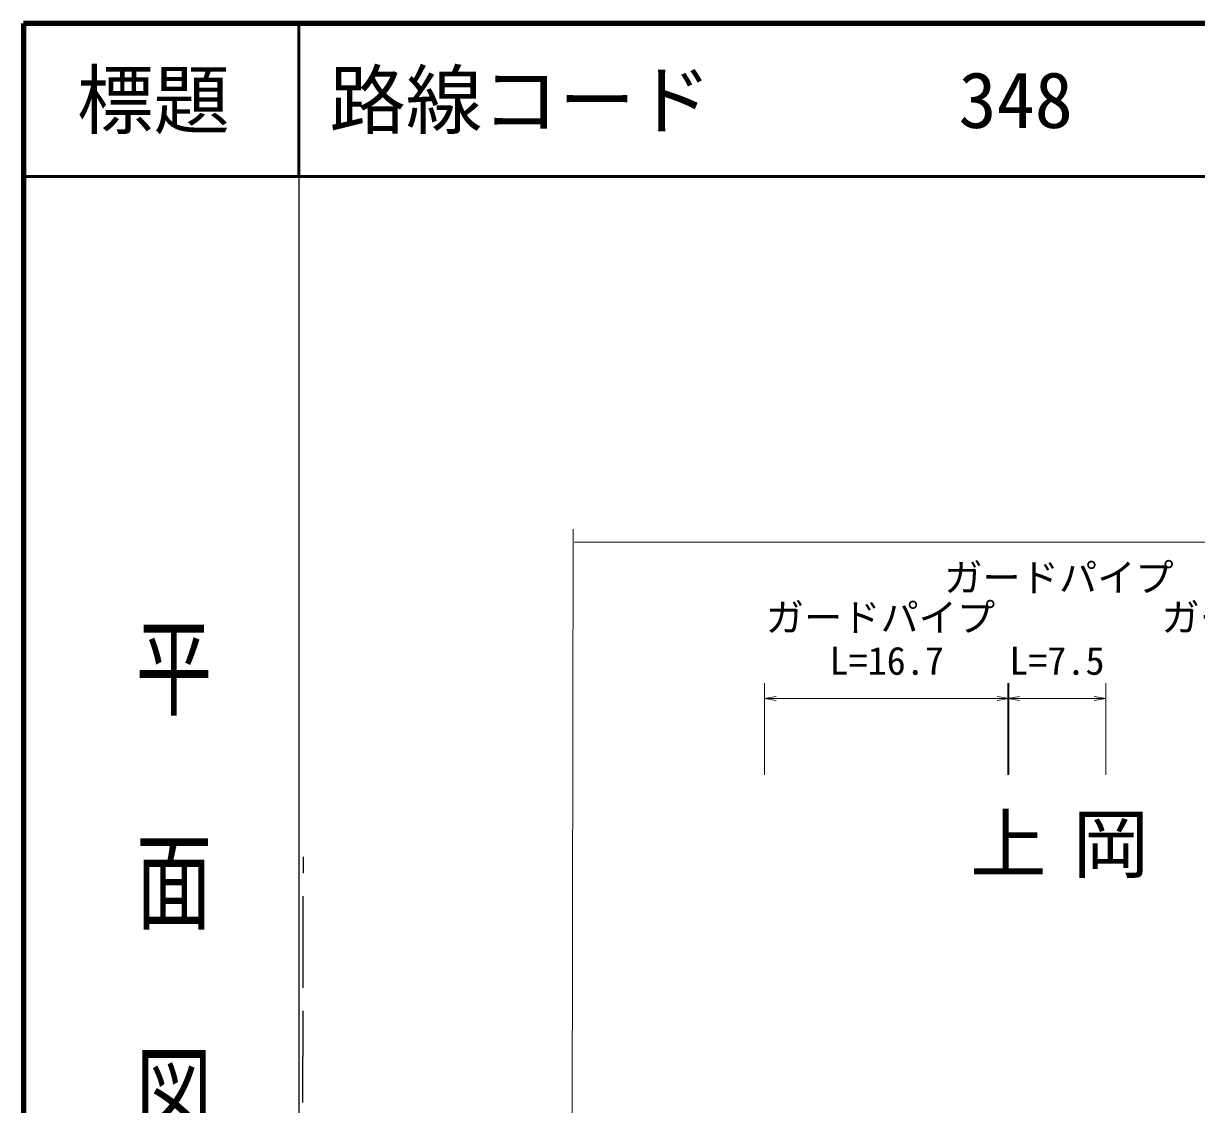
# Model space of a CAD drawing. Units: millimetres, scale not verified. Extents: x 40000 to 680000, y 20000 to 380000.
# Drawn here: x 40000 to 116711, y 309311 to 380000 of the extents above; entities that cross this region are included whole.
import ezdxf
from ezdxf.enums import TextEntityAlignment as Align

# ---------------------------------------------------------------- set-up
doc = ezdxf.new("R2010")
doc.units = ezdxf.units.MM
doc.header["$LTSCALE"] = 1000
doc.linetypes.add('DASHED', pattern=[7.5, 6, -1.5])
for name, color, linetype, lineweight in [('M-BGD', 7, 'Continuous', 25), ('M-BMK-HTXT', 7, 'Continuous', 13), ('M-STR-HTXT', 7, 'Continuous', 13), ('M-TTL', 2, 'Continuous', 140), ('M-TTL-BAND', 7, 'Continuous', 25), ('M-TTL-LINE', 7, 'Continuous', 50)]:
    doc.layers.add(name, color=color, linetype=linetype, lineweight=lineweight)
doc.layers.add('M-TTL-TXT', color=7, linetype='Continuous')
doc.styles.add('@ＭＳ ゴシック', font='')
doc.styles.add('ＭＳ ゴシック', font='')
doc.styles.get('@ＭＳ ゴシック').set_extended_font_data('@MS Gothic')
doc.styles.get('ＭＳ ゴシック').set_extended_font_data('MS Gothic')

# ---------------------------------------------------------------- blocks, each defined once
blk = doc.blocks.new('open_arrow')
at = {"color": 0, "linetype": 'Continuous', "lineweight": -2}
blk.add_lwpolyline([(7.5, 1.25), (0, 0), (7.5, -1.25)], dxfattribs=at)

msp = doc.modelspace()

# ---------------------------------------------------------------- linework, layer by layer
at = {"layer": 'M-BGD', "linetype": 'DASHED'}
msp.add_line((58183, 279445), (58308, 325512), dxfattribs=at)
at = {"layer": 'M-STR-HTXT'}
for p, q in [((75868, 300750), (75939, 346932)), ((76043, 346075), (216779, 346075)), ((88465, 330863), (88465, 336863)), ((104382, 330863), (104382, 336863)), ((104432, 330863), (104432, 336863)), ((110776, 330863), (110776, 336863)), ((88465, 335863), (104432, 335863)), ((104382, 335863), (110776, 335863))]:
    msp.add_line(p, q, dxfattribs=at)
at = {"layer": 'M-TTL'}
for p, q in [((40000, 380000), (40000, 20000)), ((680000, 380000), (40000, 380000))]:
    msp.add_line(p, q, dxfattribs=at)
at = {"layer": 'M-TTL-BAND'}
msp.add_line((58000, 370000), (58000, 20000), dxfattribs=at)
at = {"layer": 'M-TTL-LINE'}
for p, q in [((58000, 380000), (58000, 370000)), ((40000, 370000), (680000, 370000))]:
    msp.add_line(p, q, dxfattribs=at)

# ---------------------------------------------------------------- block references
at = {"layer": 'M-STR-HTXT', "xscale": 100, "yscale": 100}
for p in [(88465, 335863), (104382, 335863)]:
    msp.add_blockref('open_arrow', p, dxfattribs=at)
at = {"layer": 'M-STR-HTXT', "xscale": 100, "yscale": 100, "rotation": 180}
for p in [(104432, 335863), (110776, 335863)]:
    msp.add_blockref('open_arrow', p, dxfattribs=at)

# ---------------------------------------------------------------- texts
at = {"layer": 'M-BMK-HTXT', "insert": (101898, 324122), "char_height": 3666, "attachment_point": 7, "style": 'ＭＳ ゴシック'}
msp.add_mtext('\\T1.34;上岡', dxfattribs=at)
at = {"layer": 'M-STR-HTXT', "style": 'ＭＳ ゴシック'}
for p in [(100213, 342305), (88542, 339697), (114417, 339697)]:
    msp.add_text('ガードパイプ', height=1833, dxfattribs=at).set_placement(p, align=Align.BOTTOM_LEFT)
for s, p in [('L=16.7', (96449, 336863)), ('L=7.5', (107579, 336863))]:
    msp.add_text(s, height=1833, dxfattribs=at).set_placement(p, align=Align.BOTTOM_CENTER)
at = {"layer": 'M-TTL-BAND', "style": '@ＭＳ ゴシック', "width": 1.4}
msp.add_text('平  面  図', height=3666, rotation=270, dxfattribs=at).set_placement((49777, 306475), align=Align.MIDDLE_RIGHT)
at = {"layer": 'M-TTL-TXT', "style": 'ＭＳ ゴシック'}
msp.add_text('標題', height=3666, dxfattribs=at).set_placement((48500, 375000), align=Align.MIDDLE_CENTER)
for s, p in [('路線コード', (60000, 375000)), ('348', (101142, 375000))]:
    msp.add_text(s, height=3666, dxfattribs=at).set_placement(p, align=Align.MIDDLE_LEFT)

doc.saveas('drawing.dxf')
